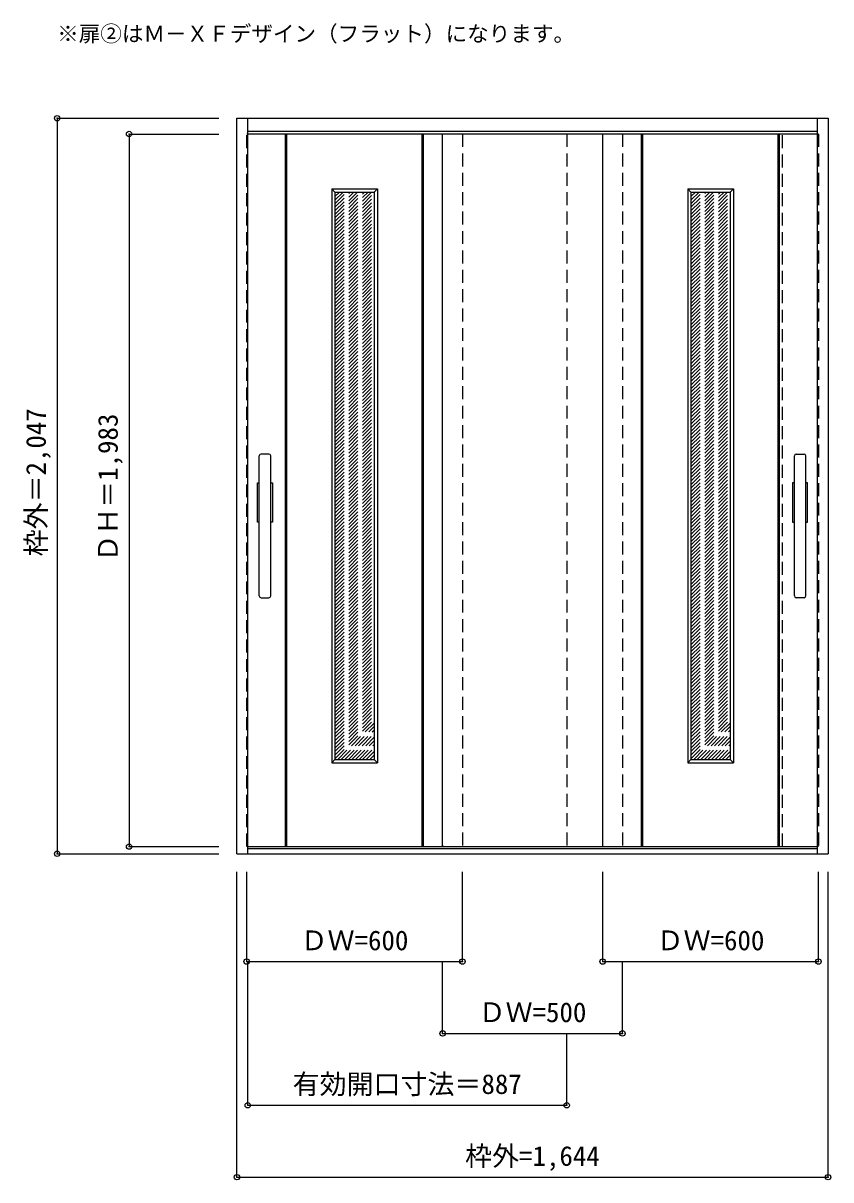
# Model space of a CAD drawing. Units: millimetres, scale not verified. Extents: x -1385 to 861, y -1849 to 1370.
import ezdxf
from ezdxf.enums import TextEntityAlignment as Align

# ---------------------------------------------------------------- set-up
doc = ezdxf.new("R2010")
doc.units = ezdxf.units.MM
doc.header["$LTSCALE"] = 30
doc.header["$PDMODE"] = 32
doc.header["$PDSIZE"] = 15
doc.linetypes.add('DASHED1', pattern=[1.8, 1.2, -0.6])
for name, color, linetype in [('0-0', 4, 'DASHED1'), ('0-1_寸法', 7, 'Continuous'), ('0-2_文字', 7, 'Continuous')]:
    doc.layers.add(name, color=color, linetype=linetype)
doc.styles.add('ＭＳ ゴシック', font='')
doc.styles.get('ＭＳ ゴシック').set_extended_font_data('MS Gothic')

msp = doc.modelspace()

# ---------------------------------------------------------------- linework, layer by layer
at = {"layer": '0-0', "color": 3, "linetype": 'Continuous'}
for p, q in [((-790.2, -941.51), (-790.2, 1105.49)), ((-790.2, 1105.49), (853.8, 1105.49)), ((-760.2, -941.51), (-760.2, 1105.49)), ((823.8, -941.51), (823.8, 1105.49)), ((853.8, 1105.49), (853.8, -941.51)), ((-760.2, 1069.49), (823.8, 1069.49)), ((823.8, 1061.49), (-763.2, 1061.49)), ((-218.2, -921.51), (-218.2, 1061.49)), ((226.8, -921.51), (226.8, 1061.49)), ((-517.7, 899.99), (-517.7, -679.01)), ((472.3, 899.99), (472.3, -679.01)), ((-728.2, -224.01), (-728.2, 165.99)), ((-701.2, 170.99), (-723.2, 170.99)), ((-696.2, -224.01), (-696.2, 165.99)), ((759.8, -224.01), (759.8, 165.99)), ((764.8, 170.99), (786.8, 170.99)), ((791.8, -224.01), (791.8, 165.99)), ((-733.2, 90.99), (-728.2, 90.99)), ((796.8, 90.99), (791.8, 90.99)), ((-723.2, -229.01), (-701.2, -229.01)), ((786.8, -229.01), (764.8, -229.01)), ((-517.7, -679.01), (-408.7, -679.01)), ((472.3, -679.01), (581.3, -679.01)), ((-760.2, -921.51), (823.8, -921.51)), ((-760.2, -926.51), (823.8, -926.51)), ((-790.2, -941.51), (-760.2, -941.51)), ((-760.2, -941.51), (823.8, -941.51)), ((823.8, -941.51), (853.8, -941.51))]:
    msp.add_line(p, q, dxfattribs=at)
at = {"layer": '0-0'}
for p, q in [((-763.2, -921.51), (-763.2, 1061.49)), ((-163.2, 1061.49), (-163.2, -921.51)), ((281.8, 1061.49), (281.8, -921.51)), ((826.8, 1061.49), (823.8, 1061.49)), ((826.8, 1061.49), (826.8, -921.51)), ((-517.7, 798.15), (-415.86, 899.99)), ((-517.7, 808.05), (-425.76, 899.99)), ((-517.7, 817.95), (-435.66, 899.99)), ((-517.7, 827.85), (-445.56, 899.99)), ((-517.7, 837.75), (-455.46, 899.99)), ((-517.7, 847.65), (-465.35, 899.99)), ((-517.7, 857.55), (-475.25, 899.99)), ((-517.7, 867.44), (-485.15, 899.99)), ((-517.7, 877.34), (-495.05, 899.99)), ((-517.7, 887.24), (-504.95, 899.99)), ((-517.7, 897.14), (-514.85, 899.99)), ((-517.7, 788.25), (-408.7, 897.25)), ((-517.7, 778.35), (-408.7, 887.35)), ((-517.7, 768.45), (-408.7, 877.45)), ((472.3, 798.15), (574.14, 899.99)), ((472.3, 808.05), (564.24, 899.99)), ((472.3, 817.95), (554.34, 899.99)), ((472.3, 827.85), (544.44, 899.99)), ((472.3, 837.75), (534.54, 899.99)), ((472.3, 847.65), (524.65, 899.99)), ((472.3, 857.55), (514.75, 899.99)), ((472.3, 867.44), (504.85, 899.99)), ((472.3, 877.34), (494.95, 899.99)), ((472.3, 887.24), (485.05, 899.99)), ((472.3, 897.14), (475.15, 899.99)), ((472.3, 788.25), (581.3, 897.25)), ((472.3, 778.35), (581.3, 887.35)), ((472.3, 768.45), (581.3, 877.45)), ((-517.7, 758.55), (-408.7, 867.55)), ((-517.7, 748.65), (-408.7, 857.65)), ((-517.7, 738.75), (-408.7, 847.75)), ((-517.7, 728.85), (-408.7, 837.85)), ((472.3, 758.55), (581.3, 867.55)), ((472.3, 748.65), (581.3, 857.65)), ((472.3, 738.75), (581.3, 847.75)), ((472.3, 728.85), (581.3, 837.85)), ((-517.7, 718.95), (-408.7, 827.95)), ((-517.7, 709.05), (-408.7, 818.05)), ((-517.7, 699.15), (-408.7, 808.15)), ((472.3, 718.95), (581.3, 827.95)), ((472.3, 709.05), (581.3, 818.05)), ((472.3, 699.15), (581.3, 808.15)), ((-517.7, 689.25), (-408.7, 798.25)), ((-517.7, 679.35), (-408.7, 788.35)), ((-517.7, 669.45), (-408.7, 778.45)), ((472.3, 689.25), (581.3, 798.25)), ((472.3, 679.35), (581.3, 788.35)), ((472.3, 669.45), (581.3, 778.45)), ((-517.7, 659.56), (-408.7, 768.56)), ((-517.7, 649.66), (-408.7, 758.66)), ((-517.7, 639.76), (-408.7, 748.76)), ((472.3, 659.56), (581.3, 768.56)), ((472.3, 649.66), (581.3, 758.66)), ((472.3, 639.76), (581.3, 748.76)), ((-517.7, 629.86), (-408.7, 738.86)), ((-517.7, 619.96), (-408.7, 728.96)), ((-517.7, 610.06), (-408.7, 719.06)), ((-517.7, 600.16), (-408.7, 709.16)), ((472.3, 629.86), (581.3, 738.86)), ((472.3, 619.96), (581.3, 728.96)), ((472.3, 610.06), (581.3, 719.06)), ((472.3, 600.16), (581.3, 709.16)), ((-517.7, 590.26), (-408.7, 699.26)), ((-517.7, 580.36), (-408.7, 689.36)), ((-517.7, 570.46), (-408.7, 679.46)), ((472.3, 590.26), (581.3, 699.26)), ((472.3, 580.36), (581.3, 689.36)), ((472.3, 570.46), (581.3, 679.46)), ((-517.7, 560.56), (-408.7, 669.56)), ((-517.7, 550.66), (-408.7, 659.66)), ((-517.7, 540.76), (-408.7, 649.76)), ((472.3, 560.56), (581.3, 669.56)), ((472.3, 550.66), (581.3, 659.66)), ((472.3, 540.76), (581.3, 649.76)), ((-517.7, 530.86), (-408.7, 639.86)), ((-517.7, 520.96), (-408.7, 629.96)), ((-517.7, 511.06), (-408.7, 620.06)), ((472.3, 530.86), (581.3, 639.86)), ((472.3, 520.96), (581.3, 629.96)), ((472.3, 511.06), (581.3, 620.06)), ((-517.7, 501.16), (-408.7, 610.16)), ((-517.7, 491.26), (-408.7, 600.26)), ((-517.7, 481.36), (-408.7, 590.36)), ((-517.7, 471.47), (-408.7, 580.47)), ((472.3, 501.16), (581.3, 610.16)), ((472.3, 491.26), (581.3, 600.26)), ((472.3, 481.36), (581.3, 590.36)), ((472.3, 471.47), (581.3, 580.47)), ((-517.7, 461.57), (-408.7, 570.57)), ((-517.7, 451.67), (-408.7, 560.67)), ((-517.7, 441.77), (-408.7, 550.77)), ((472.3, 461.57), (581.3, 570.57)), ((472.3, 451.67), (581.3, 560.67)), ((472.3, 441.77), (581.3, 550.77)), ((-517.7, 431.87), (-408.7, 540.87)), ((-517.7, 421.97), (-408.7, 530.97)), ((-517.7, 412.07), (-408.7, 521.07)), ((472.3, 431.87), (581.3, 540.87)), ((472.3, 421.97), (581.3, 530.97)), ((472.3, 412.07), (581.3, 521.07)), ((-517.7, 402.17), (-408.7, 511.17)), ((-517.7, 392.27), (-408.7, 501.27)), ((-517.7, 382.37), (-408.7, 491.37)), ((472.3, 402.17), (581.3, 511.17)), ((472.3, 392.27), (581.3, 501.27)), ((472.3, 382.37), (581.3, 491.37)), ((-517.7, 372.47), (-408.7, 481.47)), ((-517.7, 362.57), (-408.7, 471.57)), ((-517.7, 352.67), (-408.7, 461.67)), ((-517.7, 342.77), (-408.7, 451.77)), ((472.3, 372.47), (581.3, 481.47)), ((472.3, 362.57), (581.3, 471.57)), ((472.3, 352.67), (581.3, 461.67)), ((472.3, 342.77), (581.3, 451.77)), ((-517.7, 332.87), (-408.7, 441.87)), ((-517.7, 322.97), (-408.7, 431.97)), ((-517.7, 313.07), (-408.7, 422.07)), ((472.3, 332.87), (581.3, 441.87)), ((472.3, 322.97), (581.3, 431.97)), ((472.3, 313.07), (581.3, 422.07)), ((-517.7, 303.17), (-408.7, 412.17)), ((-517.7, 293.27), (-408.7, 402.27)), ((-517.7, 283.37), (-408.7, 392.37)), ((472.3, 303.17), (581.3, 412.17)), ((472.3, 293.27), (581.3, 402.27)), ((472.3, 283.37), (581.3, 392.37)), ((-517.7, 273.48), (-408.7, 382.48)), ((-517.7, 263.58), (-408.7, 372.58)), ((-517.7, 253.68), (-408.7, 362.68)), ((472.3, 273.48), (581.3, 382.48)), ((472.3, 263.58), (581.3, 372.58)), ((472.3, 253.68), (581.3, 362.68)), ((-517.7, 243.78), (-408.7, 352.78)), ((-517.7, 233.88), (-408.7, 342.88)), ((-517.7, 223.98), (-408.7, 332.98)), ((-517.7, 214.08), (-408.7, 323.08)), ((472.3, 243.78), (581.3, 352.78)), ((472.3, 233.88), (581.3, 342.88)), ((472.3, 223.98), (581.3, 332.98)), ((472.3, 214.08), (581.3, 323.08)), ((-517.7, 204.18), (-408.7, 313.18)), ((-517.7, 194.28), (-408.7, 303.28)), ((-517.7, 184.38), (-408.7, 293.38)), ((472.3, 204.18), (581.3, 313.18)), ((472.3, 194.28), (581.3, 303.28)), ((472.3, 184.38), (581.3, 293.38)), ((-517.7, 174.48), (-408.7, 283.48)), ((-517.7, 164.58), (-408.7, 273.58)), ((-517.7, 154.68), (-408.7, 263.68)), ((472.3, 174.48), (581.3, 283.48)), ((472.3, 164.58), (581.3, 273.58)), ((472.3, 154.68), (581.3, 263.68)), ((-517.7, 144.78), (-408.7, 253.78)), ((-517.7, 134.88), (-408.7, 243.88)), ((-517.7, 124.98), (-408.7, 233.98)), ((472.3, 144.78), (581.3, 253.78)), ((472.3, 134.88), (581.3, 243.88)), ((472.3, 124.98), (581.3, 233.98)), ((-517.7, 115.08), (-408.7, 224.08)), ((-517.7, 105.18), (-408.7, 214.18)), ((-517.7, 95.28), (-408.7, 204.28)), ((-517.7, 85.38), (-408.7, 194.38)), ((472.3, 115.08), (581.3, 224.08)), ((472.3, 105.18), (581.3, 214.18)), ((472.3, 95.28), (581.3, 204.28)), ((472.3, 85.38), (581.3, 194.38)), ((-517.7, 75.49), (-408.7, 184.49)), ((-517.7, 65.59), (-408.7, 174.59)), ((-517.7, 55.69), (-408.7, 164.69)), ((472.3, 75.49), (581.3, 184.49)), ((472.3, 65.59), (581.3, 174.59)), ((472.3, 55.69), (581.3, 164.69)), ((-517.7, 45.79), (-408.7, 154.79)), ((-517.7, 35.89), (-408.7, 144.89)), ((-517.7, 25.99), (-408.7, 134.99)), ((472.3, 45.79), (581.3, 154.79)), ((472.3, 35.89), (581.3, 144.89)), ((472.3, 25.99), (581.3, 134.99)), ((-517.7, 16.09), (-408.7, 125.09)), ((-517.7, 6.19), (-408.7, 115.19)), ((-517.7, -3.71), (-408.7, 105.29)), ((472.3, 16.09), (581.3, 125.09)), ((472.3, 6.19), (581.3, 115.19)), ((472.3, -3.71), (581.3, 105.29)), ((-517.7, -13.61), (-408.7, 95.39)), ((-517.7, -23.51), (-408.7, 85.49)), ((-517.7, -33.41), (-408.7, 75.59)), ((-517.7, -43.31), (-408.7, 65.69)), ((472.3, -13.61), (581.3, 95.39)), ((472.3, -23.51), (581.3, 85.49)), ((472.3, -33.41), (581.3, 75.59)), ((472.3, -43.31), (581.3, 65.69)), ((-517.7, -53.21), (-408.7, 55.79)), ((-517.7, -63.11), (-408.7, 45.89)), ((-517.7, -73.01), (-408.7, 35.99)), ((472.3, -53.21), (581.3, 55.79)), ((472.3, -63.11), (581.3, 45.89)), ((472.3, -73.01), (581.3, 35.99)), ((-517.7, -82.91), (-408.7, 26.09)), ((-517.7, -92.81), (-408.7, 16.19)), ((-517.7, -102.71), (-408.7, 6.29)), ((472.3, -82.91), (581.3, 26.09)), ((472.3, -92.81), (581.3, 16.19)), ((472.3, -102.71), (581.3, 6.29)), ((-517.7, -112.61), (-408.7, -3.61)), ((-517.7, -122.5), (-408.7, -13.5)), ((-517.7, -132.4), (-408.7, -23.4)), ((472.3, -112.61), (581.3, -3.61)), ((472.3, -122.5), (581.3, -13.5)), ((472.3, -132.4), (581.3, -23.4)), ((-517.7, -142.3), (-408.7, -33.3)), ((-517.7, -152.2), (-408.7, -43.2)), ((-517.7, -162.1), (-408.7, -53.1)), ((-517.7, -172), (-408.7, -63)), ((472.3, -142.3), (581.3, -33.3)), ((472.3, -152.2), (581.3, -43.2)), ((472.3, -162.1), (581.3, -53.1)), ((472.3, -172), (581.3, -63)), ((-517.7, -181.9), (-408.7, -72.9)), ((-517.7, -191.8), (-408.7, -82.8)), ((-517.7, -201.7), (-408.7, -92.7)), ((472.3, -181.9), (581.3, -72.9)), ((472.3, -191.8), (581.3, -82.8)), ((472.3, -201.7), (581.3, -92.7)), ((-517.7, -211.6), (-408.7, -102.6)), ((-517.7, -221.5), (-408.7, -112.5)), ((-517.7, -231.4), (-408.7, -122.4)), ((472.3, -211.6), (581.3, -102.6)), ((472.3, -221.5), (581.3, -112.5)), ((472.3, -231.4), (581.3, -122.4)), ((-517.7, -241.3), (-408.7, -132.3)), ((-517.7, -251.2), (-408.7, -142.2)), ((-517.7, -261.1), (-408.7, -152.1)), ((472.3, -241.3), (581.3, -132.3)), ((472.3, -251.2), (581.3, -142.2)), ((472.3, -261.1), (581.3, -152.1)), ((-517.7, -271), (-408.7, -162)), ((-517.7, -280.9), (-408.7, -171.9)), ((-517.7, -290.8), (-408.7, -181.8)), ((-517.7, -300.7), (-408.7, -191.7)), ((472.3, -271), (581.3, -162)), ((472.3, -280.9), (581.3, -171.9)), ((472.3, -290.8), (581.3, -181.8)), ((472.3, -300.7), (581.3, -191.7)), ((-517.7, -310.6), (-408.7, -201.6)), ((-517.7, -320.49), (-408.7, -211.49)), ((-517.7, -330.39), (-408.7, -221.39)), ((472.3, -310.6), (581.3, -201.6)), ((472.3, -320.49), (581.3, -211.49)), ((472.3, -330.39), (581.3, -221.39)), ((-517.7, -340.29), (-408.7, -231.29)), ((-517.7, -350.19), (-408.7, -241.19)), ((-517.7, -360.09), (-408.7, -251.09)), ((472.3, -340.29), (581.3, -231.29)), ((472.3, -350.19), (581.3, -241.19)), ((472.3, -360.09), (581.3, -251.09)), ((-517.7, -369.99), (-408.7, -260.99)), ((-517.7, -379.89), (-408.7, -270.89)), ((-517.7, -389.79), (-408.7, -280.79)), ((472.3, -369.99), (581.3, -260.99)), ((472.3, -379.89), (581.3, -270.89)), ((472.3, -389.79), (581.3, -280.79)), ((-517.7, -399.69), (-408.7, -290.69)), ((-517.7, -409.59), (-408.7, -300.59)), ((-517.7, -419.49), (-408.7, -310.49)), ((-517.7, -429.39), (-408.7, -320.39)), ((472.3, -399.69), (581.3, -290.69)), ((472.3, -409.59), (581.3, -300.59)), ((472.3, -419.49), (581.3, -310.49)), ((472.3, -429.39), (581.3, -320.39)), ((-517.7, -439.29), (-408.7, -330.29)), ((-517.7, -449.19), (-408.7, -340.19)), ((-517.7, -459.09), (-408.7, -350.09)), ((472.3, -439.29), (581.3, -330.29)), ((472.3, -449.19), (581.3, -340.19)), ((472.3, -459.09), (581.3, -350.09)), ((-517.7, -468.99), (-408.7, -359.99)), ((-517.7, -478.89), (-408.7, -369.89)), ((-517.7, -488.79), (-408.7, -379.79)), ((472.3, -468.99), (581.3, -359.99)), ((472.3, -478.89), (581.3, -369.89)), ((472.3, -488.79), (581.3, -379.79)), ((-517.7, -498.69), (-408.7, -389.69)), ((-517.7, -508.58), (-408.7, -399.58)), ((-517.7, -518.48), (-408.7, -409.48)), ((472.3, -498.69), (581.3, -389.69)), ((472.3, -508.58), (581.3, -399.58)), ((472.3, -518.48), (581.3, -409.48)), ((-517.7, -528.38), (-408.7, -419.38)), ((-517.7, -538.28), (-408.7, -429.28)), ((-517.7, -548.18), (-408.7, -439.18)), ((-517.7, -558.08), (-408.7, -449.08)), ((472.3, -528.38), (581.3, -419.38)), ((472.3, -538.28), (581.3, -429.28)), ((472.3, -548.18), (581.3, -439.18)), ((472.3, -558.08), (581.3, -449.08)), ((-517.7, -567.98), (-408.7, -458.98)), ((-517.7, -577.88), (-408.7, -468.88)), ((-517.7, -587.78), (-408.7, -478.78)), ((472.3, -567.98), (581.3, -458.98)), ((472.3, -577.88), (581.3, -468.88)), ((472.3, -587.78), (581.3, -478.78)), ((-517.7, -597.68), (-408.7, -488.68)), ((-517.7, -607.58), (-408.7, -498.58)), ((-517.7, -617.48), (-408.7, -508.48)), ((472.3, -597.68), (581.3, -488.68)), ((472.3, -607.58), (581.3, -498.58)), ((472.3, -617.48), (581.3, -508.48)), ((-517.7, -627.38), (-408.7, -518.38)), ((-517.7, -637.28), (-408.7, -528.28)), ((-517.7, -647.18), (-408.7, -538.18)), ((472.3, -627.38), (581.3, -518.38)), ((472.3, -637.28), (581.3, -528.28)), ((472.3, -647.18), (581.3, -538.18)), ((-517.7, -657.08), (-408.7, -548.08)), ((-517.7, -666.98), (-408.7, -557.98)), ((-517.7, -676.88), (-408.7, -567.88)), ((-509.93, -679.01), (-408.7, -577.78)), ((472.3, -657.08), (581.3, -548.08)), ((472.3, -666.98), (581.3, -557.98)), ((472.3, -676.88), (581.3, -567.88)), ((480.07, -679.01), (581.3, -577.78)), ((-500.03, -679.01), (-408.7, -587.68)), ((-490.13, -679.01), (-408.7, -597.57)), ((-480.23, -679.01), (-408.7, -607.47)), ((489.97, -679.01), (581.3, -587.68)), ((499.87, -679.01), (581.3, -597.57)), ((509.77, -679.01), (581.3, -607.47)), ((-470.34, -679.01), (-408.7, -617.37)), ((-460.44, -679.01), (-408.7, -627.27)), ((-450.54, -679.01), (-408.7, -637.17)), ((519.66, -679.01), (581.3, -617.37)), ((529.56, -679.01), (581.3, -627.27)), ((539.46, -679.01), (581.3, -637.17)), ((-440.64, -679.01), (-408.7, -647.07)), ((-430.74, -679.01), (-408.7, -656.97)), ((-420.84, -679.01), (-408.7, -666.87)), ((549.36, -679.01), (581.3, -647.07)), ((559.26, -679.01), (581.3, -656.97)), ((569.16, -679.01), (581.3, -666.87)), ((-760.2, -921.51), (-763.2, -921.51)), ((-215.2, -921.51), (-218.2, -921.51)), ((826.8, -921.51), (823.8, -921.51))]:
    msp.add_line(p, q, dxfattribs=at)
at = {"layer": '0-0', "color": 7, "linetype": 'Continuous'}
for p, q in [((-655.2, -921.51), (-655.2, 1061.49)), ((-651.2, -921.51), (-651.2, 1061.49)), ((-275.2, -921.29), (-275.2, 1061.71)), ((-271.2, -921.29), (-271.2, 1061.71)), ((334.8, -921.51), (334.8, 1061.49)), ((338.8, -921.51), (338.8, 1061.49)), ((714.8, -921.29), (714.8, 1061.71)), ((718.8, -921.29), (718.8, 1061.71)), ((-526.7, 908.99), (-399.7, 908.99)), ((-526.7, 908.99), (-517.7, 899.99)), ((-408.7, 899.99), (-399.7, 908.99)), ((-399.7, 908.99), (-399.7, -688.01)), ((463.3, 908.99), (590.3, 908.99)), ((463.3, 908.99), (472.3, 899.99)), ((581.3, 899.99), (590.3, 908.99)), ((590.3, 908.99), (590.3, -688.01)), ((-526.7, -688.01), (-517.7, -679.01)), ((-408.7, -679.01), (-399.7, -688.01)), ((463.3, -688.01), (472.3, -679.01)), ((581.3, -679.01), (590.3, -688.01))]:
    msp.add_line(p, q, dxfattribs=at)
at = {"layer": '0-0', "color": 3}
msp.add_lwpolyline([(126.8, -921.51), (726.8, -921.51), (726.8, 1061.49), (126.8, 1061.49)], close=True, dxfattribs=at)
at = {"layer": '0-0', "color": 7, "linetype": 'Continuous'}
for points in [[(-526.7, 908.99), (-526.7, -688.01), (-399.7, -688.01)], [(463.3, 908.99), (463.3, -688.01), (590.3, -688.01)]]:
    msp.add_lwpolyline(points, dxfattribs=at)
at = {"layer": '0-0', "color": 3, "linetype": 'Continuous'}
for points in [[(-517.7, 899.99), (-408.7, 899.99), (-408.7, -679.01)], [(472.3, 899.99), (581.3, 899.99), (581.3, -679.01)], [(-728.2, -19.01), (-733.2, -19.01), (-733.2, 90.99)], [(-696.2, 90.99), (-691.2, 90.99), (-691.2, -19.01), (-696.2, -19.01)], [(759.8, 90.99), (754.8, 90.99), (754.8, -19.01), (759.8, -19.01)], [(791.8, -19.01), (796.8, -19.01), (796.8, 90.99)]]:
    msp.add_lwpolyline(points, dxfattribs=at)
for centre, start, end in [((-723.2, 165.99), 90, 180), ((-701.2, 165.99), 0, 90), ((764.8, 165.99), 90, 180), ((786.8, 165.99), 0, 90), ((-723.2, -224.01), 180, 270), ((-701.2, -224.01), 270, 0), ((764.8, -224.01), 180, 270), ((786.8, -224.01), 270, 0)]:
    msp.add_arc(centre, 5, start, end, dxfattribs=at)
at = {"layer": '0-1_寸法', "color": 4}
for p, q in [((-1290.2, 1105.49), (-1290.2, -941.51)), ((-1290.2, 1105.49), (-840.2, 1105.49)), ((-1090.2, 1061.49), (-840.2, 1061.49)), ((-1090.2, 1061.49), (-1090.2, -921.51)), ((-1090.2, -921.51), (-840.2, -921.51)), ((-1290.2, -941.51), (-840.2, -941.51)), ((-790.2, -1841.51), (-790.2, -991.51)), ((-763.2, -1241.51), (-763.2, -991.51)), ((226.8, -1241.51), (226.8, -991.51)), ((826.8, -1241.51), (826.8, -991.51)), ((-760.2, -1641.51), (-760.2, -1241.51)), ((-218.2, -1441.51), (-218.2, -1241.51)), ((226.8, -1241.51), (826.8, -1241.51)), ((281.8, -1441.51), (281.8, -1241.51)), ((-218.2, -1441.51), (281.8, -1441.51)), ((126.8, -1641.51), (126.8, -1441.51)), ((-760.2, -1641.51), (126.8, -1641.51))]:
    msp.add_line(p, q, dxfattribs=at)
for points in [[(-790.2, -1841.51), (853.8, -1841.51), (853.8, -991.51)], [(-763.2, -1241.51), (-163.2, -1241.51), (-163.2, -991.51)]]:
    msp.add_lwpolyline(points, dxfattribs=at)
at = {"layer": '0-1_寸法'}
for p in [(-1290.2, 1105.49), (-1090.2, 1061.49), (-1090.2, -921.51), (-1290.2, -941.51), (-763.2, -1241.51), (-163.2, -1241.51), (226.8, -1241.51), (826.8, -1241.51), (-218.2, -1441.51), (281.8, -1441.51), (-760.2, -1641.51), (126.8, -1641.51), (-790.2, -1841.51), (853.8, -1841.51)]:
    msp.add_point(p, dxfattribs=at)

# ---------------------------------------------------------------- texts
at = {"layer": '0-1_寸法', "style": 'ＭＳ ゴシック'}
for s, p in [('枠外＝2,047', (-1305.2, -113.76)), ('ＤＨ＝1,983', (-1105.2, -128.76))]:
    msp.add_text(s, height=54.99, rotation=90, dxfattribs=at).set_placement(p, align=Align.BOTTOM_LEFT)
for s, p in [('ＤＷ=600', (-613.2, -1226.51)), ('ＤＷ=600', (376.8, -1226.51)), ('ＤＷ=500', (-118.2, -1426.51)), ('有効開口寸法＝887', (-635.45, -1626.51)), ('枠外=1,644', (-155.7, -1826.51))]:
    msp.add_text(s, height=54.99, dxfattribs=at).set_placement(p, align=Align.BOTTOM_LEFT)
at = {"layer": '0-2_文字', "style": 'ＭＳ ゴシック'}
msp.add_text('※扉②はＭ－ＸＦデザイン（フラット）になります。', height=43.99, dxfattribs=at).set_placement((-1290.2, 1305.49), align=Align.BOTTOM_LEFT)

doc.saveas('drawing.dxf')
